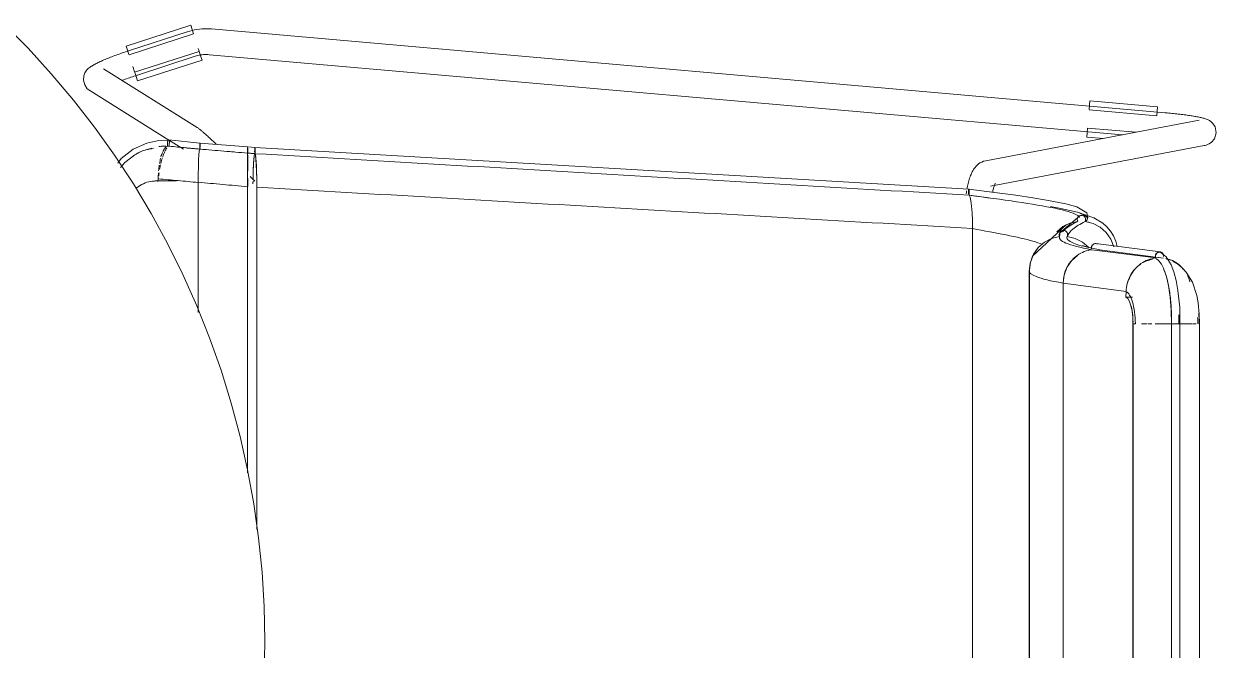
# Model space of a CAD drawing. Header units: millimetres. Extents: x 79795 to 317870, y -36033 to 97293.
# Drawn here: x 220842 to 221397, y 12301 to 12593 of the extents above; entities that cross this region are included whole.
import ezdxf

# ---------------------------------------------------------------- set-up
doc = ezdxf.new("R2010")
doc.units = ezdxf.units.MM
doc.header["$MEASUREMENT"] = 0
doc.layers.add('I-FURN', color=8, linetype='CONTINUOUS', lineweight=9)

msp = doc.modelspace()

# ---------------------------------------------------------------- linework, layer by layer
at = {"layer": 'I-FURN'}
for p, q in [((220844.26, 12581.14), (220833.01, 12592.52)), ((220889.92, 12582.15), (220919.93, 12591.84)), ((220918.29, 12588.84), (220891.48, 12580.13)), ((220918.34, 12588.85), (220918.29, 12588.84)), ((220919.43, 12589.18), (220918.34, 12588.85)), ((220920.54, 12589.47), (220919.43, 12589.18)), ((220919.93, 12591.84), (220920.56, 12589.89)), ((220921.65, 12589.71), (220920.54, 12589.47)), ((220920.56, 12589.89), (220921.2, 12587.91)), ((220922.78, 12589.9), (220921.65, 12589.71)), ((220923.91, 12590.06), (220922.78, 12589.9)), ((220925.05, 12590.16), (220923.91, 12590.06)), ((220926.19, 12590.22), (220925.05, 12590.16)), ((220927.33, 12590.23), (220926.19, 12590.22)), ((220928.47, 12590.2), (220927.33, 12590.23)), ((220929.61, 12590.13), (220928.47, 12590.2)), ((221372.93, 12551.18), (220929.61, 12590.12)), ((220891.23, 12578.11), (220921.23, 12587.8)), ((220855.05, 12569.33), (220844.26, 12581.14)), ((220881.92, 12576.7), (220882.56, 12576.95)), ((220882.56, 12576.95), (220883.21, 12577.21)), ((220883.21, 12577.21), (220883.88, 12577.46)), ((220883.88, 12577.46), (220884.55, 12577.72)), ((220884.55, 12577.72), (220885.24, 12577.97)), ((220885.24, 12577.97), (220885.94, 12578.23)), ((220885.94, 12578.23), (220886.65, 12578.48)), ((220886.65, 12578.48), (220887.36, 12578.73)), ((220887.36, 12578.73), (220888.09, 12578.99)), ((220888.09, 12578.99), (220888.81, 12579.24)), ((220888.81, 12579.24), (220889.55, 12579.49)), ((220889.55, 12579.49), (220890.28, 12579.73)), ((220890.55, 12580.2), (220889.92, 12582.15)), ((220890.28, 12579.73), (220891.02, 12579.98)), ((220891.19, 12578.23), (220890.55, 12580.2)), ((220891.02, 12579.98), (220891.48, 12580.13)), ((220923.84, 12579.73), (220893.83, 12570.04)), ((220895.19, 12568.71), (220922, 12577.42)), ((220922, 12577.42), (220922.63, 12577.62)), ((220922.63, 12577.62), (220923.27, 12577.78)), ((220923.27, 12577.78), (220923.92, 12577.92)), ((220923.43, 12580.99), (220923.81, 12579.82)), ((220923.88, 12579.61), (220924.52, 12577.64)), ((220923.92, 12577.92), (220924.57, 12578.04)), ((220924.52, 12577.64), (220925.15, 12575.68)), ((220924.57, 12578.04), (220925.23, 12578.13)), ((220925.23, 12578.13), (220925.89, 12578.19)), ((220925.89, 12578.19), (220926.55, 12578.23)), ((220926.55, 12578.23), (220927.21, 12578.23)), ((220927.21, 12578.23), (220927.87, 12578.22)), ((220927.87, 12578.22), (220928.53, 12578.17)), ((220928.53, 12578.17), (220928.56, 12578.17)), ((220928.56, 12578.17), (221353.06, 12540.88)), ((220871.8, 12571.22), (220872.27, 12571.68)), ((220872.27, 12571.68), (220872.69, 12572.05)), ((220872.69, 12572.05), (220873.1, 12572.36)), ((220873.1, 12572.36), (220873.49, 12572.64)), ((220873.49, 12572.64), (220873.87, 12572.9)), ((220873.87, 12572.9), (220874.27, 12573.14)), ((220874.27, 12573.14), (220874.66, 12573.37)), ((220874.66, 12573.37), (220875.08, 12573.6)), ((220875.08, 12573.6), (220875.5, 12573.83)), ((220875.5, 12573.83), (220875.94, 12574.06)), ((220875.94, 12574.06), (220876.4, 12574.29)), ((220876.4, 12574.29), (220876.87, 12574.52)), ((220876.87, 12574.52), (220877.36, 12574.76)), ((220877.36, 12574.76), (220877.87, 12574.99)), ((220877.87, 12574.99), (220878.4, 12575.23)), ((220878.4, 12575.23), (220878.94, 12575.47)), ((220878.94, 12575.47), (220879.51, 12575.71)), ((220922.91, 12544.33), (220879.33, 12571.64)), ((220879.51, 12575.71), (220880.08, 12575.96)), ((220880.08, 12575.96), (220880.68, 12576.2)), ((220880.68, 12576.2), (220881.29, 12576.45)), ((220881.29, 12576.45), (220881.92, 12576.7)), ((220893, 12572.61), (220893.8, 12570.13)), ((220895.14, 12565.99), (220925.15, 12575.68)), ((220865.36, 12557.09), (220855.05, 12569.33)), ((220870.02, 12566.32), (220870.19, 12568.29)), ((220870.61, 12564.09), (220870.02, 12566.32)), ((220870.19, 12568.29), (220870.72, 12569.68)), ((220870.72, 12569.68), (220871.28, 12570.59)), ((220871.28, 12570.59), (220871.8, 12571.22)), ((220888.21, 12566.27), (220888.83, 12566.51)), ((220888.83, 12566.51), (220889.47, 12566.74)), ((220889.47, 12566.74), (220890.12, 12566.98)), ((220890.12, 12566.98), (220890.77, 12567.21)), ((220890.77, 12567.21), (220891.44, 12567.45)), ((220891.44, 12567.45), (220892.11, 12567.68)), ((220892.11, 12567.68), (220892.79, 12567.92)), ((220892.79, 12567.92), (220893.48, 12568.15)), ((220893.48, 12568.15), (220894.17, 12568.38)), ((220894.51, 12567.95), (220893.87, 12569.92)), ((220894.17, 12568.38), (220894.86, 12568.61)), ((220895.14, 12565.99), (220894.51, 12567.95)), ((220894.86, 12568.61), (220895.19, 12568.71)), ((220871.83, 12562.36), (220870.61, 12564.09)), ((220871.83, 12562.36), (220872.95, 12561.47)), ((220872.95, 12561.47), (220909.72, 12538.43)), ((220875.17, 12544.45), (220865.36, 12557.09)), ((221337.56, 12552.64), (221337.74, 12554.71)), ((221337.74, 12554.71), (221337.92, 12556.75)), ((221337.92, 12556.75), (221369.33, 12553.99)), ((221337.55, 12552.52), (221368.96, 12549.76)), ((221369.15, 12551.95), (221368.97, 12549.88)), ((221369.33, 12553.99), (221369.15, 12551.95)), ((221373.09, 12551.16), (221372.93, 12551.18)), ((221373.84, 12551.09), (221373.09, 12551.16)), ((221374.59, 12551.02), (221373.84, 12551.09)), ((221375.34, 12550.95), (221374.59, 12551.02)), ((221376.09, 12550.88), (221375.34, 12550.95)), ((221376.83, 12550.8), (221376.09, 12550.88)), ((221377.56, 12550.72), (221376.83, 12550.8)), ((221378.29, 12550.64), (221377.56, 12550.72)), ((221379, 12550.56), (221378.29, 12550.64)), ((221379.71, 12550.48), (221379, 12550.56)), ((221380.41, 12550.4), (221379.71, 12550.48)), ((221381.1, 12550.31), (221380.41, 12550.4)), ((221381.78, 12550.22), (221381.1, 12550.31)), ((221382.44, 12550.13), (221381.78, 12550.22)), ((221383.09, 12550.05), (221382.44, 12550.13)), ((221383.72, 12549.96), (221383.09, 12550.05)), ((221384.34, 12549.87), (221383.72, 12549.96)), ((221384.94, 12549.77), (221384.34, 12549.87)), ((221385.53, 12549.68), (221384.94, 12549.77)), ((221386.1, 12549.59), (221385.53, 12549.68)), ((221386.65, 12549.5), (221386.1, 12549.59)), ((221387.18, 12549.4), (221386.65, 12549.5)), ((221387.7, 12549.31), (221387.18, 12549.4)), ((221388.19, 12549.21), (221387.7, 12549.31)), ((221388.67, 12549.12), (221388.19, 12549.21)), ((221389.13, 12549.02), (221388.67, 12549.12)), ((220884.46, 12531.43), (220875.17, 12544.45)), ((220922.91, 12544.33), (220923.24, 12544.12)), ((220923.24, 12544.12), (220923.49, 12543.93)), ((220923.49, 12543.93), (220923.72, 12543.76)), ((220923.72, 12543.76), (220923.94, 12543.59)), ((220923.94, 12543.59), (220924.17, 12543.41)), ((221388.78, 12547.7), (221289.49, 12528.88)), ((221336.61, 12541.88), (221336.79, 12543.95)), ((221359.41, 12542.09), (221336.8, 12544.07)), ((221389.57, 12548.92), (221389.13, 12549.02)), ((221390, 12548.82), (221389.57, 12548.92)), ((221390.41, 12548.72), (221390, 12548.82)), ((221390.82, 12548.61), (221390.41, 12548.72)), ((221391.21, 12548.5), (221390.82, 12548.61)), ((221391.61, 12548.37), (221391.21, 12548.5)), ((221392.01, 12548.23), (221391.61, 12548.37)), ((221392.44, 12548.06), (221392.01, 12548.23)), ((221392.91, 12547.85), (221392.44, 12548.06)), ((221393.47, 12547.54), (221392.91, 12547.85)), ((221394.18, 12547.06), (221393.47, 12547.54)), ((221395.09, 12546.21), (221394.18, 12547.06)), ((221396.13, 12544.55), (221395.09, 12546.21)), ((221396.61, 12541.79), (221396.13, 12544.55)), ((220899.47, 12537.08), (220905.12, 12538.29)), ((220905.12, 12538.29), (220910.58, 12538.38)), ((220924.18, 12537.08), (220909.69, 12538.5)), ((220910.09, 12538.2), (220916.54, 12534.16)), ((220924.17, 12543.41), (220924.4, 12543.22)), ((220924.4, 12543.22), (220924.64, 12543.01)), ((220924.64, 12543.01), (220924.89, 12542.8)), ((220924.89, 12542.8), (220925.16, 12542.57)), ((220925.16, 12542.57), (220925.44, 12542.33)), ((220925.44, 12542.33), (220925.73, 12542.07)), ((220925.73, 12542.07), (220926.04, 12541.8)), ((220926.04, 12541.8), (220926.36, 12541.51)), ((220926.36, 12541.51), (220926.7, 12541.21)), ((220926.7, 12541.21), (220927.05, 12540.89)), ((220927.05, 12540.89), (220927.41, 12540.56)), ((220927.41, 12540.56), (220927.79, 12540.22)), ((220927.79, 12540.22), (220928.18, 12539.86)), ((220928.18, 12539.86), (220928.58, 12539.5)), ((220928.58, 12539.5), (220929, 12539.12)), ((220929, 12539.12), (220929.42, 12538.72)), ((220929.42, 12538.72), (220929.86, 12538.32)), ((220929.86, 12538.32), (220930.3, 12537.91)), ((221336.43, 12539.84), (221336.61, 12541.88)), ((221336.43, 12539.84), (221344.33, 12539.15)), ((221395.78, 12539.04), (221394.45, 12537.47)), ((221395.78, 12539.04), (221396.61, 12541.79)), ((220887.63, 12529.84), (220893.16, 12534.18)), ((220893.16, 12534.18), (220899.47, 12537.08)), ((220893.86, 12531.6), (220897.55, 12533.51)), ((220923.89, 12533.34), (220923.71, 12531.6)), ((220923.71, 12531.62), (220923.89, 12533.34)), ((220924.08, 12534.23), (220923.89, 12533.34)), ((220923.89, 12533.34), (220924.08, 12534.23)), ((220924.08, 12535.69), (220924.07, 12535.2)), ((220924.07, 12535.2), (220924.08, 12535.69)), ((220924.07, 12535.2), (220924.08, 12534.7)), ((220924.08, 12534.7), (220924.07, 12535.2)), ((220924.09, 12536.14), (220924.08, 12535.69)), ((220924.08, 12535.69), (220924.09, 12536.14)), ((220924.08, 12534.7), (220924.08, 12534.23)), ((220924.08, 12534.23), (220924.08, 12534.7)), ((220924.11, 12536.53), (220924.09, 12536.14)), ((220924.09, 12536.14), (220924.11, 12536.52)), ((220924.13, 12536.82), (220924.11, 12536.53)), ((220924.11, 12536.52), (220924.13, 12536.82)), ((220924.15, 12537.01), (220924.13, 12536.82)), ((220924.18, 12537.08), (220924.15, 12537.01)), ((220924.15, 12537.01), (220924.18, 12537.08)), ((220924.2, 12537.02), (220924.18, 12537.08)), ((220946.38, 12535.25), (220924.18, 12537.08)), ((220924.18, 12537.08), (220924.2, 12537.01)), ((220924.23, 12536.83), (220924.2, 12537.02)), ((220924.2, 12537.01), (220924.23, 12536.83)), ((220924.25, 12536.54), (220924.23, 12536.83)), ((220924.23, 12536.83), (220924.25, 12536.53)), ((220924.27, 12536.16), (220924.25, 12536.54)), ((220924.25, 12536.53), (220924.26, 12536.15)), ((220924.26, 12536.15), (220924.28, 12535.7)), ((220924.28, 12535.7), (220924.27, 12536.16)), ((220924.27, 12534.24), (220924.28, 12534.72)), ((220924.28, 12534.71), (220924.27, 12534.24)), ((220924.28, 12535.21), (220924.28, 12535.7)), ((220924.28, 12535.7), (220924.28, 12535.21)), ((220930.3, 12537.91), (220930.76, 12537.48)), ((220930.76, 12537.48), (220931.22, 12537.05)), ((220931.22, 12537.05), (220931.69, 12536.61)), ((220946.37, 12534.7), (220946.37, 12535)), ((220946.37, 12535), (220946.37, 12534.71)), ((220946.37, 12534.71), (220946.37, 12534.33)), ((220946.37, 12534.32), (220946.37, 12534.7)), ((220946.37, 12534.33), (220946.37, 12533.87)), ((220946.37, 12533.87), (220946.37, 12534.32)), ((220946.37, 12533.38), (220946.37, 12533.87)), ((220946.37, 12533.87), (220946.37, 12533.38)), ((220946.37, 12532.88), (220946.37, 12533.38)), ((220946.37, 12533.38), (220946.37, 12532.89)), ((220946.37, 12532.89), (220946.37, 12532.42)), ((220946.37, 12532.41), (220946.37, 12532.88)), ((220946.38, 12535.25), (220949.74, 12534.98)), ((220946.38, 12535.18), (220946.38, 12535.25)), ((220946.38, 12535.25), (220946.38, 12535.18)), ((220946.38, 12535.19), (220946.38, 12535.25)), ((220946.38, 12535.25), (220946.38, 12535.19)), ((220946.38, 12534.7), (220946.38, 12534.32)), ((220946.38, 12534.32), (220946.38, 12534.7)), ((220946.38, 12534.32), (220946.39, 12533.86)), ((220946.39, 12533.87), (220946.38, 12534.32)), ((220946.39, 12533.38), (220946.39, 12533.87)), ((220946.39, 12533.86), (220946.39, 12533.37)), ((220946.39, 12532.88), (220946.39, 12533.38)), ((220946.39, 12533.37), (220946.39, 12532.88)), ((220946.39, 12532.88), (220946.39, 12532.41)), ((220946.39, 12532.41), (220946.39, 12532.88)), ((220949.64, 12534.04), (220949.63, 12533.59)), ((220949.63, 12533.59), (220949.63, 12533.1)), ((220949.63, 12533.1), (220949.63, 12532.61)), ((220949.63, 12532.61), (220949.64, 12532.14)), ((220949.66, 12534.43), (220949.64, 12534.04)), ((220949.68, 12534.72), (220949.66, 12534.43)), ((220949.71, 12534.91), (220949.68, 12534.72)), ((220949.74, 12534.98), (220949.71, 12534.91)), ((221281.65, 12515.69), (220949.74, 12534.98)), ((220949.76, 12534.91), (220949.74, 12534.98)), ((220949.79, 12534.73), (220949.76, 12534.91)), ((220949.81, 12534.43), (220949.79, 12534.73)), ((220949.83, 12534.05), (220949.81, 12534.43)), ((220949.84, 12533.6), (220949.83, 12534.05)), ((220949.85, 12533.11), (220949.84, 12533.6)), ((220949.84, 12532.14), (220949.85, 12532.61)), ((220949.85, 12532.61), (220949.85, 12533.11)), ((221291.73, 12517.09), (221391.02, 12535.91)), ((221391.43, 12535.99), (221391.02, 12535.91)), ((221391.95, 12536.13), (221391.43, 12535.99)), ((221392.57, 12536.34), (221391.95, 12536.13)), ((221393.37, 12536.72), (221392.57, 12536.34)), ((221394.45, 12537.47), (221393.37, 12536.72)), ((220893.23, 12518.05), (220884.46, 12531.43)), ((220885.94, 12527.74), (220887.63, 12529.84)), ((220887.29, 12525.72), (220889.29, 12528.11)), ((220889.29, 12528.11), (220893.86, 12531.6)), ((220923.56, 12529.13), (220923.45, 12526.03)), ((220923.45, 12526.09), (220923.56, 12529.13)), ((220923.56, 12529.17), (220923.71, 12531.61)), ((220923.71, 12531.6), (220923.56, 12529.13)), ((220946.33, 12527.28), (220946.32, 12524.15)), ((220946.32, 12524.15), (220946.33, 12527.27)), ((220946.33, 12527.28), (220946.34, 12529.78)), ((220946.34, 12529.78), (220946.33, 12527.28)), ((220946.34, 12529.78), (220946.36, 12531.53)), ((220946.36, 12531.53), (220946.34, 12529.78)), ((220946.37, 12532.42), (220946.36, 12531.53)), ((220946.36, 12531.53), (220946.37, 12532.41)), ((220946.4, 12531.51), (220946.41, 12529.76)), ((220946.41, 12529.76), (220946.4, 12531.51)), ((220946.41, 12529.76), (220946.43, 12527.26)), ((220946.43, 12527.26), (220946.41, 12529.76)), ((220946.43, 12527.26), (220946.43, 12524.14)), ((220946.43, 12524.14), (220946.43, 12527.26)), ((220949.07, 12526.99), (220948.95, 12523.87)), ((220949.24, 12529.48), (220949.07, 12526.99)), ((220949.43, 12531.24), (220949.24, 12529.48)), ((220949.64, 12532.14), (220949.43, 12531.24)), ((220950.05, 12531.26), (220949.84, 12532.14)), ((220950.24, 12529.51), (220950.05, 12531.26)), ((220950.4, 12527), (220950.24, 12529.51)), ((220950.53, 12523.87), (220950.4, 12527)), ((221286.13, 12527.34), (221285.54, 12526.83)), ((221286.82, 12527.82), (221286.13, 12527.34)), ((221287.61, 12528.26), (221286.82, 12527.82)), ((221288.51, 12528.62), (221287.61, 12528.26)), ((221289.49, 12528.88), (221288.51, 12528.62)), ((220923.35, 12518.85), (220923.37, 12522.5)), ((220923.37, 12522.49), (220923.35, 12518.73)), ((220923.45, 12526.03), (220923.37, 12522.59)), ((220923.37, 12522.59), (220923.45, 12526.03)), ((220946.32, 12524.15), (220946.32, 12520.58)), ((220946.32, 12520.58), (220946.32, 12524.14)), ((220949.75, 12519.28), (220947.46, 12521.49)), ((220948.95, 12523.87), (220948.87, 12520.32)), ((220950.6, 12520.31), (220950.53, 12523.87)), ((221282.43, 12521.95), (221282.21, 12521.37)), ((221282.67, 12522.52), (221282.43, 12521.95)), ((221282.92, 12523.08), (221282.67, 12522.52)), ((221283.19, 12523.64), (221282.92, 12523.08)), ((221283.48, 12524.17), (221283.19, 12523.64)), ((221283.8, 12524.71), (221283.48, 12524.17)), ((221284.16, 12525.25), (221283.8, 12524.71)), ((221284.56, 12525.78), (221284.16, 12525.25)), ((221285.02, 12526.31), (221284.56, 12525.78)), ((221285.54, 12526.83), (221285.02, 12526.31)), ((220901.45, 12504.33), (220893.23, 12518.05)), ((220913.31, 12519.44), (220903.55, 12519.44)), ((220904.79, 12519.38), (220904.79, 12520.43)), ((220923.35, 12518.73), (220923.35, 12458.25)), ((220923.35, 12458.25), (220923.35, 12518.73)), ((220946.31, 12516.79), (220946.32, 12520.58)), ((220946.32, 12520.58), (220946.31, 12516.79)), ((220946.31, 12383.79), (220946.31, 12516.79)), ((220946.31, 12516.79), (220946.31, 12383.79)), ((220946.44, 12520.58), (220946.44, 12516.8)), ((220946.44, 12516.8), (220946.44, 12520.58)), ((220948.86, 12519.3), (220948.85, 12518.06)), ((220950.63, 12516.53), (220950.6, 12520.31)), ((220950.63, 12357.43), (220950.63, 12516.53)), ((220950.63, 12516.53), (220950.63, 12357.43)), ((221280.86, 12516.28), (221280.74, 12515.59)), ((221281, 12516.96), (221280.86, 12516.28)), ((221281.14, 12517.63), (221281, 12516.96)), ((221281.29, 12518.28), (221281.14, 12517.63)), ((221281.46, 12518.93), (221281.29, 12518.28)), ((221281.63, 12519.56), (221281.46, 12518.93)), ((221281.81, 12520.17), (221281.63, 12519.56)), ((221282, 12520.78), (221281.81, 12520.17)), ((221282.21, 12521.37), (221282, 12520.78)), ((221293.06, 12515.88), (221292.96, 12515.46)), ((221293.17, 12516.27), (221293.06, 12515.88)), ((221293.28, 12516.64), (221293.17, 12516.27)), ((221293.39, 12516.98), (221293.28, 12516.64)), ((221293.49, 12517.28), (221293.39, 12516.98)), ((221293.59, 12517.55), (221293.49, 12517.28)), ((221293.69, 12517.78), (221293.59, 12517.55)), ((221293.78, 12517.97), (221293.69, 12517.78)), ((221293.85, 12518.13), (221293.78, 12517.97)), ((221293.9, 12518.21), (221293.85, 12518.13)), ((221293.94, 12518.29), (221293.9, 12518.21)), ((221293.96, 12518.31), (221293.94, 12518.29)), ((221280.51, 12514.17), (221280.41, 12513.44)), ((221280.62, 12514.88), (221280.51, 12514.17)), ((221281.43, 12513.83), (221281.44, 12514.33)), ((221281.44, 12514.32), (221281.43, 12513.83)), ((221281.43, 12513.83), (221281.44, 12513.33)), ((221281.44, 12513.33), (221281.43, 12513.83)), ((221281.44, 12514.33), (221281.46, 12514.78)), ((221281.46, 12514.77), (221281.44, 12514.32)), ((221281.46, 12514.78), (221281.5, 12515.16)), ((221281.5, 12515.15), (221281.46, 12514.77)), ((221281.5, 12515.16), (221281.54, 12515.45)), ((221281.54, 12515.44), (221281.5, 12515.15)), ((221281.59, 12515.63), (221281.54, 12515.44)), ((221281.54, 12515.45), (221281.59, 12515.63)), ((221281.65, 12515.69), (221281.59, 12515.63)), ((221281.59, 12515.63), (221281.65, 12515.69)), ((221281.65, 12515.69), (221293.5, 12514.13)), ((221281.7, 12515.62), (221281.65, 12515.69)), ((221281.65, 12515.69), (221281.7, 12515.62)), ((221281.75, 12515.42), (221281.7, 12515.62)), ((221281.7, 12515.62), (221281.75, 12515.43)), ((221281.75, 12515.43), (221281.79, 12515.13)), ((221281.79, 12515.12), (221281.75, 12515.42)), ((221281.79, 12515.13), (221281.83, 12514.74)), ((221281.83, 12514.74), (221281.79, 12515.12)), ((221281.85, 12514.28), (221281.83, 12514.74)), ((221281.83, 12514.74), (221281.85, 12514.29)), ((221281.83, 12512.82), (221281.85, 12513.29)), ((221282.24, 12511.92), (221281.83, 12512.82)), ((221281.85, 12513.3), (221281.84, 12512.82)), ((221281.84, 12512.82), (221282.23, 12511.92)), ((221281.85, 12514.29), (221281.86, 12513.79)), ((221281.86, 12513.79), (221281.85, 12514.28)), ((221281.85, 12513.29), (221281.86, 12513.79)), ((221281.86, 12513.79), (221281.85, 12513.3)), ((221282.23, 12511.92), (221282.6, 12510.18)), ((221282.6, 12510.17), (221282.24, 12511.92)), ((221292.75, 12514.54), (221292.66, 12514.05)), ((221292.85, 12515.01), (221292.75, 12514.54)), ((221292.96, 12515.46), (221292.85, 12515.01)), ((221293.5, 12514.13), (221303.43, 12512.78)), ((221303.43, 12512.78), (221311.45, 12511.6)), ((221311.45, 12511.6), (221317.77, 12510.56)), ((221317.77, 12510.56), (221326.79, 12508.76)), ((221282.6, 12510.18), (221282.91, 12507.71)), ((221282.91, 12507.68), (221282.6, 12510.17)), ((221283.15, 12504.58), (221282.91, 12507.68)), ((221282.91, 12507.68), (221283.15, 12504.63)), ((221323.63, 12506.85), (221319.56, 12507.58)), ((221332.15, 12504.96), (221323.63, 12506.85)), ((221326.79, 12508.76), (221331.78, 12507.35)), ((221331.78, 12507.35), (221336.42, 12504.58)), ((221339.77, 12502.28), (221332.15, 12504.96)), ((220909.12, 12490.29), (220901.45, 12504.33)), ((221283.31, 12501.04), (221283.15, 12504.58)), ((221283.15, 12504.58), (221283.3, 12501.11)), ((221283.36, 12497.27), (221283.31, 12501.04)), ((221283.31, 12501.04), (221283.36, 12497.35)), ((221333.17, 12503.25), (221323.76, 12495.13)), ((221325.31, 12498.19), (221328.63, 12499.84)), ((221328.63, 12499.84), (221325.31, 12498.2)), ((221328.63, 12499.84), (221332.25, 12500.63)), ((221332.25, 12500.63), (221328.63, 12499.84)), ((221332.15, 12502.09), (221332.06, 12501.6)), ((221332.06, 12501.6), (221332.09, 12501.1)), ((221332.07, 12501.6), (221332.16, 12502.09)), ((221332.1, 12501.1), (221332.07, 12501.6)), ((221332.09, 12501.1), (221332.25, 12500.63)), ((221332.25, 12500.63), (221332.1, 12501.1)), ((221332.36, 12502.54), (221332.15, 12502.09)), ((221332.16, 12502.09), (221332.36, 12502.54)), ((221332.36, 12502.54), (221332.68, 12502.92)), ((221332.68, 12502.92), (221332.36, 12502.54)), ((221332.68, 12502.92), (221333.08, 12503.21)), ((221333.08, 12503.21), (221332.68, 12502.92)), ((221332.9, 12503.1), (221333.12, 12503.23)), ((221333.08, 12503.21), (221333.54, 12503.39)), ((221333.54, 12503.39), (221333.08, 12503.21)), ((221333.54, 12503.39), (221334.03, 12503.45)), ((221334.03, 12503.45), (221333.54, 12503.39)), ((221334.03, 12503.45), (221334.51, 12503.38)), ((221334.51, 12503.38), (221334.03, 12503.45)), ((221334.51, 12503.38), (221334.97, 12503.18)), ((221334.97, 12503.18), (221334.51, 12503.38)), ((221334.97, 12503.18), (221335.36, 12502.88)), ((221335.36, 12502.88), (221334.97, 12503.18)), ((221335.36, 12502.88), (221335.67, 12502.49)), ((221335.67, 12502.5), (221335.36, 12502.88)), ((221335.86, 12502.04), (221335.67, 12502.5)), ((221335.67, 12502.49), (221335.86, 12502.04)), ((221335.9, 12501.05), (221335.73, 12500.58)), ((221335.73, 12500.58), (221335.9, 12501.05)), ((221335.73, 12500.58), (221337.35, 12500.28)), ((221339.36, 12499.67), (221335.73, 12500.58)), ((221335.86, 12502.04), (221335.94, 12501.54)), ((221335.94, 12501.55), (221335.86, 12502.04)), ((221335.9, 12501.05), (221335.94, 12501.55)), ((221335.94, 12501.54), (221335.9, 12501.05)), ((221336.42, 12504.58), (221336.95, 12502.4)), ((221336.95, 12502.4), (221336.66, 12501.48)), ((221342.68, 12497.93), (221339.36, 12499.67)), ((221343.89, 12499.78), (221339.77, 12502.28)), ((221345.85, 12498.04), (221343.89, 12499.78)), ((221283.36, 12113.87), (221283.36, 12497.27)), ((221283.36, 12497.27), (221283.36, 12113.87)), ((221326.98, 12499.14), (221311.28, 12484.54)), ((221325.31, 12498.2), (221322.47, 12495.8)), ((221322.47, 12495.8), (221325.31, 12498.19)), ((221323.74, 12495.08), (221323.66, 12494.59)), ((221323.66, 12494.58), (221323.74, 12495.07)), ((221323.66, 12494.59), (221323.69, 12494.09)), ((221323.7, 12494.09), (221323.66, 12494.58)), ((221323.69, 12494.09), (221323.86, 12493.62)), ((221323.86, 12493.62), (221323.7, 12494.09)), ((221323.94, 12495.53), (221323.74, 12495.08)), ((221323.74, 12495.07), (221323.94, 12495.52)), ((221323.89, 12495.43), (221323.84, 12492.55)), ((221323.94, 12495.52), (221324.26, 12495.91)), ((221324.26, 12495.91), (221323.94, 12495.53)), ((221324.26, 12495.91), (221324.66, 12496.2)), ((221324.66, 12496.2), (221324.26, 12495.91)), ((221324.66, 12496.2), (221325.12, 12496.39)), ((221325.12, 12496.39), (221324.66, 12496.2)), ((221325.12, 12496.39), (221325.61, 12496.46)), ((221325.61, 12496.46), (221325.12, 12496.39)), ((221325.61, 12496.46), (221326.1, 12496.39)), ((221326.1, 12496.39), (221325.61, 12496.46)), ((221326.1, 12496.39), (221326.56, 12496.2)), ((221326.56, 12496.2), (221326.1, 12496.39)), ((221326.56, 12496.2), (221326.96, 12495.91)), ((221326.96, 12495.91), (221326.56, 12496.2)), ((221326.96, 12495.91), (221327.28, 12495.52)), ((221327.28, 12495.53), (221326.96, 12495.91)), ((221327.48, 12495.08), (221327.28, 12495.53)), ((221327.28, 12495.52), (221327.48, 12495.07)), ((221327.52, 12494.09), (221327.36, 12493.62)), ((221327.36, 12493.62), (221327.53, 12494.09)), ((221327.65, 12494.3), (221327.47, 12493.86)), ((221327.56, 12494.59), (221327.48, 12495.08)), ((221327.48, 12495.07), (221327.56, 12494.58)), ((221327.56, 12494.58), (221327.52, 12494.09)), ((221327.53, 12494.09), (221327.56, 12494.59)), ((221345.51, 12495.45), (221342.68, 12497.93)), ((221347.68, 12492.37), (221345.51, 12495.45)), ((221347.53, 12496.07), (221345.85, 12498.04)), ((221348.91, 12493.87), (221347.53, 12496.07)), ((221349.94, 12491.5), (221348.91, 12493.87)), ((220916.23, 12475.95), (220909.12, 12490.29)), ((221313.87, 12488.46), (221311.7, 12485.33)), ((221311.71, 12485.32), (221313.88, 12488.46)), ((221316.75, 12490.97), (221313.87, 12488.46)), ((221313.88, 12488.46), (221316.75, 12490.97)), ((221320.14, 12492.73), (221316.75, 12490.97)), ((221316.75, 12490.97), (221320.15, 12492.72)), ((221323.86, 12493.62), (221320.14, 12492.73)), ((221331.08, 12492.73), (221327.36, 12493.62)), ((221334.47, 12490.97), (221331.08, 12492.73)), ((221334.44, 12489.46), (221336.88, 12488.71)), ((221337.35, 12488.46), (221334.47, 12490.97)), ((221336.88, 12488.71), (221343.17, 12487.33)), ((221338.73, 12488.94), (221338.65, 12488.44)), ((221338.65, 12488.44), (221338.69, 12487.95)), ((221338.92, 12489.39), (221338.73, 12488.94)), ((221339.22, 12489.77), (221338.92, 12489.39)), ((221339.6, 12490.07), (221339.22, 12489.77)), ((221340.04, 12490.25), (221339.6, 12490.07)), ((221340.51, 12490.32), (221340.04, 12490.25)), ((221340.98, 12490.26), (221340.51, 12490.32)), ((221340.75, 12490.31), (221370.52, 12486.45)), ((221341.42, 12490.07), (221340.98, 12490.26)), ((221349.08, 12488.85), (221347.68, 12492.37)), ((221350.6, 12488.99), (221349.94, 12491.5)), ((221311.88, 12485.64), (221310.15, 12481.18)), ((221311.7, 12485.33), (221310.34, 12481.76)), ((221310.34, 12481.76), (221311.71, 12485.32)), ((221311.28, 12484.54), (221310.58, 12482.62)), ((221332.08, 12484.85), (221329.34, 12482.36)), ((221338.84, 12487.48), (221337.3, 12487.21)), ((221338.84, 12487.48), (221368.54, 12483.63)), ((221342.39, 12487.46), (221372.08, 12483.61)), ((221366.12, 12484.38), (221370.89, 12483.77)), ((221371.02, 12486.1), (221373.41, 12484.2)), ((221373.41, 12484.2), (221375.71, 12480.37)), ((221310.15, 12481.18), (221309.71, 12477.43)), ((221309.71, 12477.43), (221309.71, 12172.63)), ((221309.87, 12477.97), (221310.34, 12481.76)), ((221310.34, 12481.76), (221309.87, 12477.97)), ((221309.87, 12133.18), (221309.87, 12477.97)), ((221309.87, 12477.97), (221309.87, 12133.18)), ((221327.26, 12479.25), (221325.94, 12475.7)), ((221329.34, 12482.36), (221327.26, 12479.25)), ((221372.76, 12477.16), (221372.57, 12477.67)), ((221373.63, 12474.33), (221372.76, 12477.16)), ((221375.71, 12480.37), (221376.9, 12477.21)), ((221376.52, 12482.07), (221378.78, 12480.74)), ((221376.9, 12477.21), (221377.98, 12473.16)), ((221378.78, 12480.74), (221380.85, 12479.07)), ((221380.85, 12479.07), (221382.69, 12477.09)), ((221382.69, 12477.09), (221385.56, 12472.38)), ((220922.75, 12461.34), (220916.23, 12475.95)), ((221325.94, 12475.7), (221325.46, 12471.93)), ((221325.46, 12471.93), (221354.74, 12468.07)), ((221325.46, 12139.22), (221325.46, 12471.93)), ((221325.46, 12471.93), (221325.46, 12139.22)), ((221374.44, 12470.83), (221373.63, 12474.33)), ((221377.98, 12473.16), (221378.85, 12468.45)), ((221385.56, 12472.38), (221387.58, 12466.22)), ((221354.74, 12468.07), (221354.67, 12465.35)), ((221375.27, 12465.4), (221374.44, 12470.83)), ((221378.85, 12468.45), (221379.65, 12460.56)), ((221387.58, 12466.22), (221388.23, 12462.73)), ((220928.69, 12446.48), (220922.75, 12461.34)), ((221357.68, 12465.35), (221354.67, 12465.35)), ((221354.67, 12465.35), (221355.53, 12464.72)), ((221355.53, 12464.72), (221356.32, 12463.36)), ((221356.32, 12463.36), (221356.99, 12461.38)), ((221356.99, 12461.38), (221357.5, 12458.89)), ((221375.75, 12459.41), (221375.27, 12465.4)), ((221379.65, 12460.56), (221379.79, 12453)), ((221388.23, 12462.73), (221388.75, 12457.52)), ((221357.5, 12458.89), (221357.82, 12456.04)), ((221357.82, 12456.04), (221357.93, 12453)), ((221375.83, 12453), (221375.75, 12459.41)), ((221388.75, 12457.52), (221388.83, 12453)), ((221357.93, 12453), (221357.93, 12158.15)), ((221357.99, 12158.15), (221357.99, 12453)), ((221361.84, 12453), (221364.31, 12453)), ((221364.83, 12453), (221366.67, 12453)), ((221368.3, 12453), (221371.85, 12453)), ((221375.86, 12453), (221372.05, 12453)), ((221372.05, 12453), (221375.86, 12453)), ((221375.83, 12453), (221375.83, 12158.15)), ((221375.94, 12453), (221375.84, 12453)), ((221375.84, 12453), (221379.79, 12453)), ((221376.17, 12453), (221375.94, 12453)), ((221376.5, 12453), (221376.17, 12453)), ((221376.91, 12453), (221376.5, 12453)), ((221377.39, 12453), (221376.91, 12453)), ((221377.89, 12453), (221377.39, 12453)), ((221378.38, 12453), (221377.89, 12453)), ((221378.83, 12453), (221378.38, 12453)), ((221379.22, 12453), (221378.83, 12453)), ((221379.53, 12453), (221379.22, 12453)), ((221379.72, 12453), (221379.53, 12453)), ((221382.58, 12453), (221379.55, 12453)), ((221379.55, 12453), (221382.56, 12453)), ((221379.79, 12453), (221379.72, 12453)), ((221379.79, 12158.15), (221379.79, 12453)), ((221382.73, 12453), (221385.31, 12453)), ((221385.59, 12453), (221387.34, 12453)), ((221388.53, 12453), (221388.81, 12453)), ((221388.83, 12453), (221388.66, 12453)), ((221388.83, 12158.15), (221388.83, 12453)), ((220934.02, 12431.4), (220928.69, 12446.48)), ((220938.75, 12416.12), (220934.02, 12431.4)), ((220942.86, 12400.66), (220938.75, 12416.12)), ((220946.35, 12385.04), (220942.86, 12400.66)), ((220949.22, 12369.3), (220946.35, 12385.04)), ((220951.45, 12353.46), (220949.22, 12369.3)), ((220953.05, 12337.54), (220951.45, 12353.46)), ((220954.01, 12321.57), (220953.05, 12337.54)), ((220954.33, 12305.57), (220954.01, 12321.57)), ((220954.23, 12296.94), (220954.33, 12305.57))]:
    msp.add_line(p, q, dxfattribs=at)
for centre, major_axis, ratio, start_param, end_param in [((221340.52, 12488.36), (0, 1.96), 0.955139, 5.775592, 8.064923), ((221340.53, 12471.8), (0, 15.78), 0.955139, 0.595876, 1.562553), ((221340.53, 12471.8), (0, 15.78), 0.955139, 0.354206, 0.595753), ((221340.53, 12471.8), (0, 15.78), 0.955139, 0.112537, 0.354036), ((221384.55, 12453), (0, 12.4), 0.287441, 4.712389, 4.950404), ((221373.08, 12453), (-15.75, 0), 0.000004, 5.8107, 5.99294)]:
    msp.add_ellipse(centre, major_axis=major_axis, ratio=ratio, start_param=start_param, end_param=end_param, dxfattribs=at)
for points, knots in [([(220909.13, 12535.67), (220909.11, 12535.81), (220909.08, 12536.1), (220909.06, 12536.52), (220909.07, 12536.89), (220909.1, 12537.18), (220909.13, 12537.45), (220909.18, 12537.7), (220909.24, 12537.93), (220909.31, 12538.12), (220909.41, 12538.32), (220909.49, 12538.42), (220909.54, 12538.45)], [0, 0, 0, 0, 0.0555556, 0.1111111, 0.1666667, 0.1944444, 0.2222222, 0.2777778, 0.3055556, 0.3333333, 0.3888889, 0.4444444, 0.4444444, 0.4444444, 0.4444444]), ([(220893.89, 12531.6), (220894.71, 12532.11), (220897.43, 12533.7), (220900.42, 12534.29), (220902.52, 12534.57)], [-0.4024189, -0.4024189, -0.4024189, -0.4024189, -0.3333333, -0.1789981, -0.1789981, -0.1789981, -0.1789981]), ([(220949.74, 12534.98), (220949.76, 12534.98), (220949.78, 12534.84), (220949.81, 12534.45), (220949.83, 12534.07), (220949.84, 12533.61), (220949.85, 12533.11), (220949.85, 12532.61), (220949.84, 12532.29), (220949.84, 12532.15)], [-0.498493, -0.498493, -0.498493, -0.498493, -0.375, -0.3125, -0.25, -0.1875, -0.125, -0.0625, 0, 0, 0, 0]), ([(220948.87, 12520.32), (220948.89, 12521.55), (220948.94, 12523.95), (220949.07, 12527.1), (220949.29, 12530.46), (220949.49, 12531.85), (220949.64, 12532.14)], [-0.8333333, -0.8333333, -0.8333333, -0.8333333, -0.6666667, -0.5, -0.3333333, 0, 0, 0, 0]), ([(220949.84, 12532.15), (220949.98, 12531.87), (220950.19, 12530.48), (220950.41, 12527.12), (220950.53, 12523.95), (220950.61, 12520.35), (220950.63, 12517.8), (220950.63, 12516.53)], [-1, -1, -1, -1, -0.666667, -0.5, -0.333333, -0.166667, 0, 0, 0, 0]), ([(220894.9, 12516.28), (220895.81, 12517.04), (220898.81, 12518.97), (220902.41, 12519.6), (220904.79, 12519.38)], [0.5, 0.5, 0.5, 0.5, 0.6666667, 1, 1, 1, 1]), ([(221333.13, 12502.46), (221332.93, 12502.86), (221331.33, 12504.29), (221323.04, 12506.72), (221304.6, 12509.77), (221289.38, 12511.81), (221281.83, 12512.82)], [0.1500588, 0.1500588, 0.1500588, 0.1500588, 0.25, 0.5, 0.75, 1, 1, 1, 1]), ([(221325.12, 12495.75), (221325.51, 12496.21), (221327.18, 12497.83), (221329.84, 12499.46), (221332.25, 12500.63)], [0.303693, 0.303693, 0.303693, 0.303693, 0.5, 1, 1, 1, 1]), ([(221327.65, 12494.3), (221328.12, 12495.23), (221329.9, 12497.32), (221333.33, 12499.42), (221335.73, 12500.58)], [0.0974621, 0.0974621, 0.0974621, 0.0974621, 0.5, 1, 1, 1, 1]), ([(221335.73, 12500.58), (221337.29, 12501.6), (221337.06, 12502.88), (221334.03, 12504.17), (221333.31, 12504.43)], [0, 0, 0, 0, 0.25, 0.3133981, 0.3133981, 0.3133981, 0.3133981]), ([(221283.36, 12497.27), (221288.75, 12496.3), (221299.53, 12494.35), (221310.25, 12491.92), (221314.49, 12490.46), (221315.64, 12489.98)], [0, 0, 0, 0, 0.25, 0.5, 0.625, 0.625, 0.625, 0.625]), ([(221338.75, 12488.17), (221335.03, 12488.96), (221328.55, 12490.78), (221326.82, 12492.59), (221327.36, 12493.62)], [0.1122148, 0.1122148, 0.1122148, 0.1122148, 0.5, 1, 1, 1, 1]), ([(221372.12, 12484.49), (221372.13, 12484.63), (221372.11, 12484.85), (221372.04, 12485.14), (221371.95, 12485.41), (221371.76, 12485.73), (221371.47, 12486.05), (221371.12, 12486.28), (221370.77, 12486.42), (221370.46, 12486.46), (221370.18, 12486.47), (221369.92, 12486.44), (221369.67, 12486.36), (221369.41, 12486.25), (221369.1, 12486.06), (221368.78, 12485.73), (221368.54, 12485.34), (221368.43, 12484.98), (221368.35, 12484.61), (221368.36, 12484.17), (221368.46, 12483.81), (221368.54, 12483.63)], [0.1111111, 0.1111111, 0.1111111, 0.1111111, 0.1666667, 0.1944444, 0.2222222, 0.2777778, 0.3333333, 0.3888889, 0.4444444, 0.4791667, 0.5138889, 0.5486111, 0.5833333, 0.6180556, 0.6527778, 0.7222222, 0.7916667, 0.8263889, 0.8611111, 0.9305556, 1, 1, 1, 1]), ([(221368.45, 12484.88), (221368.49, 12485), (221368.59, 12485.23), (221368.87, 12485.65), (221369.41, 12486.1), (221370.28, 12486.36), (221371.07, 12486.13), (221371.58, 12485.73), (221371.87, 12485.35), (221372.06, 12484.89), (221372.1, 12484.56), (221372.11, 12484.39)], [-0.8125, -0.8125, -0.8125, -0.8125, -0.765625, -0.71875, -0.625, -0.5, -0.375, -0.3125, -0.25, -0.1875, -0.125, -0.125, -0.125, -0.125]), ([(221382.21, 12477.35), (221381.94, 12477.75), (221380.9, 12479.13), (221378.73, 12481.13), (221375.89, 12482.74), (221373.94, 12483.21), (221373.18, 12483.37)], [0.434972, 0.434972, 0.434972, 0.434972, 0.5, 0.6666667, 0.8333333, 0.9407177, 0.9407177, 0.9407177, 0.9407177]), ([(221309.71, 12477.43), (221309.71, 12476.6), (221312.1, 12474.77), (221319.74, 12472.94), (221325.46, 12471.93)], [0.0892846, 0.0892846, 0.0892846, 0.0892846, 0.5, 1, 1, 1, 1]), ([(221355.29, 12471.6), (221355.62, 12472.84), (221357.04, 12476.36), (221359.51, 12479.66), (221361.66, 12480.8)], [-0.8333333, -0.8333333, -0.8333333, -0.8333333, -0.6666667, -0.3333333, -0.3333333, -0.3333333, -0.3333333])]:
    msp.add_open_spline(points, degree=3, knots=knots, dxfattribs=at)
for points in [[(220910.43, 12538.32), (220910.39, 12538.28), (220910.29, 12538.16), (220910.16, 12537.86), (220910.04, 12537.47), (220909.95, 12537.02), (220909.89, 12536.53), (220909.85, 12536.03), (220909.86, 12535.71), (220909.86, 12535.57)], [(220901.88, 12534.7), (220901.16, 12534.5), (220900.44, 12534.26), (220899.73, 12534)], [(220905.13, 12535.49), (220905.95, 12535.58), (220906.77, 12535.59), (220907.6, 12535.58)], [(220906.08, 12530.69), (220906.28, 12531.42), (220906.52, 12532.05), (220906.76, 12532.65)], [(220908.3, 12535.63), (220907.65, 12535.62), (220907, 12535.58), (220906.35, 12535.52)], [(220907.7, 12532.84), (220907.41, 12532.2), (220907.13, 12531.46), (220906.87, 12530.64)], [(220906.96, 12533.12), (220907.29, 12533.81), (220907.99, 12534.96), (220908.74, 12535.52), (220909.13, 12535.67)], [(220908.77, 12534.66), (220908.45, 12534.25), (220908.13, 12533.73), (220907.82, 12533.09)], [(220924.08, 12534.23), (220921.56, 12534.47), (220916.52, 12534.95), (220911.57, 12535.43), (220909.13, 12535.67)], [(220924.27, 12534.24), (220921.9, 12534.48), (220919.53, 12534.71), (220917.19, 12534.95)], [(220924.08, 12534.23), (220927.79, 12533.93), (220935.22, 12533.32), (220942.65, 12532.72), (220946.37, 12532.42)], [(220924.27, 12534.24), (220927.92, 12533.94), (220931.57, 12533.64), (220935.22, 12533.33)], [(220938.83, 12533.04), (220939.24, 12533), (220939.65, 12532.97), (220940.06, 12532.93)], [(220949.64, 12532.14), (220949.62, 12532.73), (220949.62, 12534.24), (220949.7, 12534.98), (220949.74, 12534.98)], [(220905.4, 12527.64), (220905.54, 12528.48), (220905.71, 12529.28), (220905.89, 12530.02)], [(220905.86, 12526.96), (220905.72, 12526.31), (220905.58, 12525.65), (220905.46, 12524.97)], [(220906.71, 12530.21), (220906.46, 12529.41), (220906.23, 12528.54), (220906.01, 12527.62)], [(220949.84, 12532.15), (220949.26, 12532.19), (220948.1, 12532.28), (220946.95, 12532.37), (220946.37, 12532.41)], [(220949.64, 12532.14), (220949.1, 12532.18), (220948.01, 12532.27), (220946.93, 12532.36), (220946.39, 12532.41)], [(220949.84, 12532.14), (221005.24, 12528.92), (221116, 12522.48), (221226.6, 12516.04), (221281.84, 12512.82)], [(220904.79, 12520.43), (220904.8, 12521.38), (220904.84, 12522.31), (220904.89, 12523.23)], [(220904.96, 12524.15), (220905.04, 12525.05), (220905.14, 12525.93), (220905.26, 12526.78)], [(220905.21, 12523.27), (220905.15, 12522.8), (220905.09, 12522.32), (220905.04, 12521.84)], [(220902.83, 12519.42), (220903.48, 12519.45), (220904.14, 12519.44), (220904.79, 12519.38)], [(220923.35, 12518.73), (220920.21, 12519.04), (220913.96, 12519.63), (220907.82, 12520.17), (220904.79, 12520.43)], [(220923.35, 12518.85), (220927.17, 12518.51), (220930.99, 12518.17), (220934.82, 12517.82)], [(220934.82, 12517.82), (220938.65, 12517.48), (220942.48, 12517.13), (220946.31, 12516.79)], [(220948.85, 12518.06), (220948.85, 12518.48), (220948.85, 12518.89), (220948.86, 12519.3)], [(220950.63, 12516.53), (221006.16, 12513.33), (221061.69, 12510.13), (221117.12, 12506.94)], [(221291, 12511.65), (221287.97, 12512.03), (221284.91, 12512.42), (221281.85, 12512.81)], [(221117.12, 12506.94), (221172.58, 12503.74), (221228, 12500.55), (221283.36, 12497.35)], [(221338.84, 12487.48), (221333.34, 12488.5), (221325.28, 12490.55), (221323.31, 12492.59), (221323.86, 12493.62)], [(221368.54, 12483.63), (221367.3, 12483.49), (221364.92, 12482.9), (221361.58, 12481.14), (221358.75, 12478.61), (221356.55, 12475.47), (221355.14, 12471.87), (221354.78, 12469.36), (221354.74, 12468.07)], [(221363.03, 12481.65), (221364.29, 12482.35), (221365.65, 12482.75), (221367.04, 12483.09)], [(221368.39, 12483.9), (221368.37, 12483.98), (221368.35, 12484.14), (221368.35, 12484.31), (221368.36, 12484.39)], [(221368.53, 12483.43), (221369.26, 12483.08), (221370.67, 12481.77), (221372.56, 12478.07), (221374.09, 12473), (221375.2, 12466.86), (221375.83, 12460), (221375.9, 12455.35), (221375.86, 12453)], [(221373.5, 12483.15), (221374.15, 12482.99), (221374.8, 12482.8), (221375.43, 12482.55)], [(221309.87, 12477.97), (221309.77, 12477.79), (221309.71, 12477.61), (221309.71, 12477.43)], [(221384.39, 12472.6), (221384.13, 12473.56), (221383.78, 12474.49), (221383.35, 12475.39)], [(221354.75, 12467.82), (221355.87, 12467.57), (221358.03, 12464.18), (221359, 12456.79), (221359.06, 12453)], [(221357.98, 12453.84), (221357.92, 12456.62), (221357.65, 12459.76), (221357.04, 12461.38)], [(221379.25, 12457.26), (221379.28, 12455.85), (221379.29, 12454.43), (221379.26, 12453)], [(221388.52, 12457.97), (221388.67, 12456.39), (221388.75, 12454.71), (221388.74, 12453)]]:
    msp.add_open_spline(points, degree=3, dxfattribs=at)

doc.saveas('drawing.dxf')
